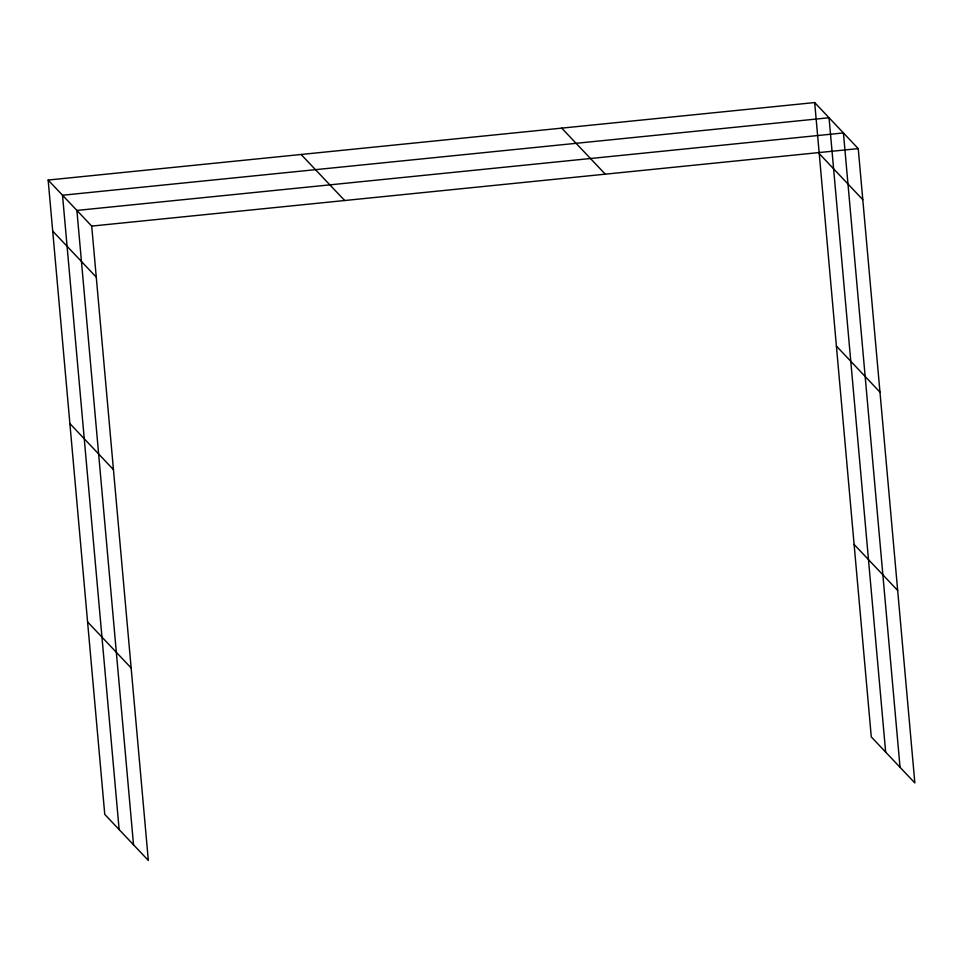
<?xml version="1.0" encoding="UTF-8"?>
<svg xmlns="http://www.w3.org/2000/svg" width="963" height="963" viewBox="0 0 963 963"><rect width="100%" height="100%" fill="white"/><g stroke="black" fill="none" stroke-linecap="round" stroke-linejoin="round"><path stroke-width="1.44" d="M48.15 180.045L91.714 226.088L148.326 860.441L104.762 814.397L48.15 180.045L814.674 102.56L858.238 148.603L914.85 782.955L871.286 736.912L814.674 102.56M91.714 226.088L858.238 148.603M819.236 153.623L862.788 199.666M836.414 346.102L879.977 392.158M561.718 128.127L605.282 174.171M854.109 544.432L897.672 590.475M301.106 154.465L344.67 200.521M52.712 231.108L96.264 277.151M69.89 423.588L113.453 469.643M87.585 621.917L131.149 667.961M900.044 767.306L843.419 132.942L76.896 210.428L133.52 844.792M885.659 752.103L829.047 117.751L62.523 195.236L119.135 829.6"/></g></svg>
